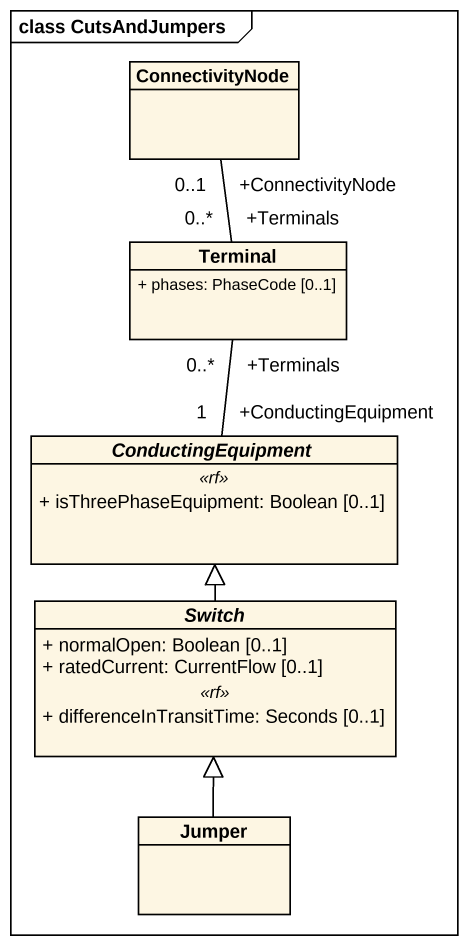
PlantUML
@startuml
mainframe class CutsAndJumpers
hide circle
hide empty members
skinparam classAttributeIconSize 0
class ConnectivityNode
class Terminal {
  + phases: PhaseCode [0..1]
}
abstract class ConductingEquipment {
  .. <<rf>> ..
  + isThreePhaseEquipment: Boolean [0..1]
}
abstract class Switch {
  + normalOpen: Boolean [0..1]
  + ratedCurrent: CurrentFlow [0..1]
  .. <<rf>> ..
  + differenceInTransitTime: Seconds [0..1]
}
class Jumper
Terminal "+Terminals\n0..*" -up- "+ConnectivityNode\n0..1" ConnectivityNode
Terminal "+Terminals\n0..*" -- "+ConductingEquipment\n1" ConductingEquipment
Switch -up-|> ConductingEquipment
Jumper -up-|> Switch
@enduml
